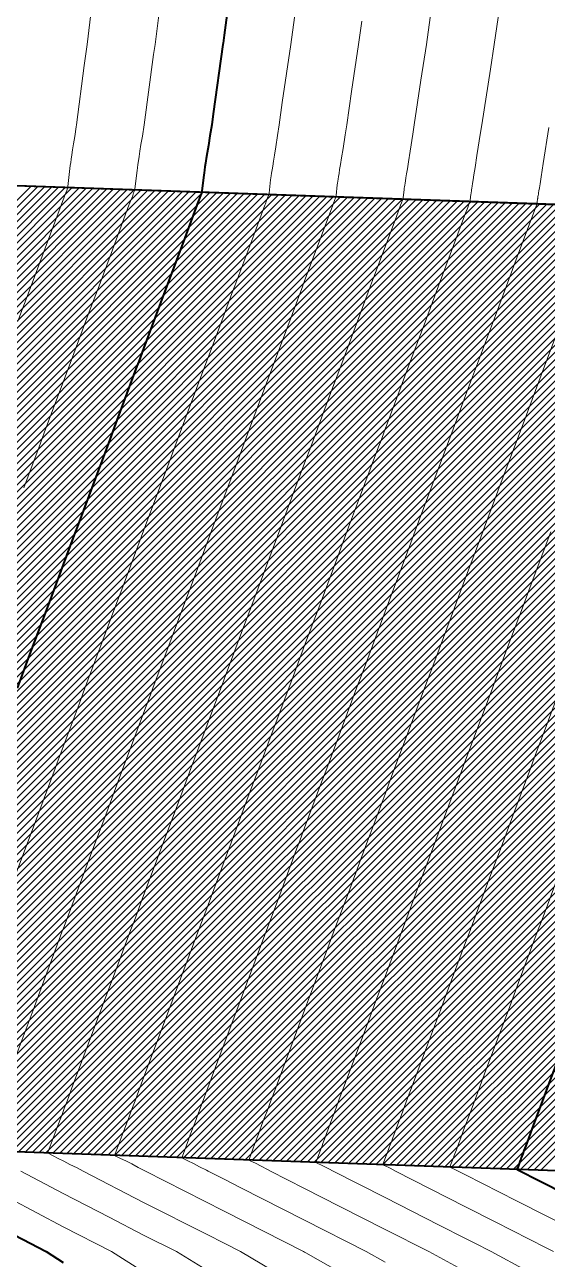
# Model space of a CAD drawing. Extents: x 2799052 to 2815686, y 1319509 to 1336143.
# Drawn here: x 2807487.42 to 2807493.91, y 1327803.55 to 1327818.89 of the extents above; entities that cross this region are included whole.
import ezdxf

# ---------------------------------------------------------------- set-up
doc = ezdxf.new("R2010")
doc.units = 0
doc.header["$LTSCALE"] = 0.5
doc.header["$MEASUREMENT"] = 0
for name, color, linetype, lineweight in [('C-PRKG-CONC', 2, 'Continuous', 40), ('C-Road-Asph-Hach', 110, 'Continuous', 30), ('C-Topo-Cont-10th', 8, 'Continuous', 13), ('C-TOPO-CONT-1FT', 7, 'Continuous', 40)]:
    doc.layers.add(name, color=color, linetype=linetype, lineweight=lineweight)
doc.layers.add('C-Road-Asph-Hach-Bdry', color=64, linetype='Continuous', lineweight=25, plot=False)
doc.layers.add('C-TOPO-USER', color=40, linetype='Continuous')

msp = doc.modelspace()

# ---------------------------------------------------------------- linework, layer by layer
at = {"layer": 'C-PRKG-CONC'}
for p, q in [((2807473.473, 1327817.369), (2807500.621, 1327816.427)), ((2807506.439, 1327804.218), (2807453.461, 1327806.056))]:
    msp.add_line(p, q, dxfattribs=at)
at = {"layer": 'C-Road-Asph-Hach', "linetype": 'Continuous'}
for p, q in [((2807493.404, 1327804.67), (2807513.637, 1327824.903)), ((2807493.489, 1327804.667), (2807513.67, 1327824.849)), ((2807493.575, 1327804.664), (2807513.704, 1327824.794)), ((2807493.66, 1327804.661), (2807513.738, 1327824.739)), ((2807493.745, 1327804.658), (2807513.771, 1327824.684)), ((2807493.831, 1327804.655), (2807513.805, 1327824.63)), ((2807493.318, 1327804.673), (2807507.478, 1327818.833)), ((2807493.233, 1327804.676), (2807507.018, 1327818.461)), ((2807493.147, 1327804.679), (2807506.692, 1327818.224)), ((2807493.062, 1327804.682), (2807506.421, 1327818.041)), ((2807492.977, 1327804.685), (2807506.18, 1327817.889)), ((2807492.891, 1327804.688), (2807505.96, 1327817.757)), ((2807492.72, 1327804.694), (2807505.572, 1327817.546)), ((2807492.806, 1327804.691), (2807505.762, 1327817.647)), ((2807492.635, 1327804.697), (2807505.393, 1327817.455)), ((2807492.464, 1327804.703), (2807505.058, 1327817.297)), ((2807492.549, 1327804.7), (2807505.223, 1327817.374)), ((2807492.208, 1327804.712), (2807504.603, 1327817.107)), ((2807492.293, 1327804.709), (2807504.749, 1327817.165)), ((2807492.379, 1327804.706), (2807504.902, 1327817.23)), ((2807491.952, 1327804.721), (2807504.186, 1327816.955)), ((2807492.037, 1327804.718), (2807504.32, 1327817.001)), ((2807492.122, 1327804.715), (2807504.46, 1327817.052)), ((2807475.892, 1327805.278), (2807487.496, 1327816.882)), ((2807475.977, 1327805.275), (2807487.582, 1327816.879)), ((2807476.062, 1327805.272), (2807487.667, 1327816.876)), ((2807476.148, 1327805.269), (2807487.753, 1327816.873)), ((2807476.233, 1327805.266), (2807487.838, 1327816.871)), ((2807476.319, 1327805.263), (2807487.923, 1327816.868)), ((2807476.404, 1327805.26), (2807488.009, 1327816.865)), ((2807476.49, 1327805.257), (2807488.094, 1327816.862)), ((2807476.575, 1327805.254), (2807488.18, 1327816.859)), ((2807476.66, 1327805.251), (2807488.265, 1327816.856)), ((2807476.746, 1327805.248), (2807488.35, 1327816.853)), ((2807476.831, 1327805.245), (2807488.436, 1327816.85)), ((2807476.917, 1327805.242), (2807488.521, 1327816.847)), ((2807477.002, 1327805.239), (2807488.607, 1327816.844)), ((2807477.087, 1327805.236), (2807488.692, 1327816.841)), ((2807477.173, 1327805.233), (2807488.778, 1327816.838)), ((2807477.258, 1327805.23), (2807488.863, 1327816.835)), ((2807477.344, 1327805.227), (2807488.948, 1327816.832)), ((2807477.429, 1327805.224), (2807489.034, 1327816.829)), ((2807477.515, 1327805.221), (2807489.119, 1327816.826)), ((2807477.6, 1327805.218), (2807489.205, 1327816.823)), ((2807477.685, 1327805.215), (2807489.29, 1327816.82)), ((2807477.771, 1327805.212), (2807489.376, 1327816.817)), ((2807477.856, 1327805.21), (2807489.461, 1327816.814)), ((2807477.942, 1327805.207), (2807489.546, 1327816.811)), ((2807478.027, 1327805.204), (2807489.632, 1327816.808)), ((2807478.113, 1327805.201), (2807489.717, 1327816.805)), ((2807478.198, 1327805.198), (2807489.803, 1327816.802)), ((2807478.283, 1327805.195), (2807489.888, 1327816.799)), ((2807478.369, 1327805.192), (2807489.974, 1327816.796)), ((2807478.454, 1327805.189), (2807490.059, 1327816.793)), ((2807478.54, 1327805.186), (2807490.144, 1327816.791)), ((2807478.625, 1327805.183), (2807490.23, 1327816.788)), ((2807478.711, 1327805.18), (2807490.315, 1327816.785)), ((2807478.796, 1327805.177), (2807490.401, 1327816.782)), ((2807478.881, 1327805.174), (2807490.486, 1327816.779)), ((2807478.967, 1327805.171), (2807490.572, 1327816.776)), ((2807491.61, 1327804.732), (2807503.672, 1327816.795)), ((2807491.695, 1327804.73), (2807503.797, 1327816.831)), ((2807491.781, 1327804.727), (2807503.924, 1327816.87)), ((2807491.866, 1327804.724), (2807504.051, 1327816.909)), ((2807479.052, 1327805.168), (2807490.657, 1327816.773)), ((2807479.138, 1327805.165), (2807490.742, 1327816.77)), ((2807479.223, 1327805.162), (2807490.828, 1327816.767)), ((2807479.309, 1327805.159), (2807490.913, 1327816.764)), ((2807479.394, 1327805.156), (2807490.999, 1327816.761)), ((2807479.479, 1327805.153), (2807491.084, 1327816.758)), ((2807479.565, 1327805.15), (2807491.17, 1327816.755)), ((2807479.65, 1327805.147), (2807491.255, 1327816.752)), ((2807479.736, 1327805.144), (2807491.34, 1327816.749)), ((2807479.821, 1327805.141), (2807491.426, 1327816.746)), ((2807479.907, 1327805.138), (2807491.511, 1327816.743)), ((2807479.992, 1327805.135), (2807491.597, 1327816.74)), ((2807480.077, 1327805.132), (2807491.682, 1327816.737)), ((2807480.163, 1327805.13), (2807491.768, 1327816.734)), ((2807480.248, 1327805.127), (2807491.853, 1327816.731)), ((2807480.334, 1327805.124), (2807491.938, 1327816.728)), ((2807480.419, 1327805.121), (2807492.024, 1327816.725)), ((2807480.505, 1327805.118), (2807492.109, 1327816.722)), ((2807480.59, 1327805.115), (2807492.195, 1327816.719)), ((2807480.675, 1327805.112), (2807492.28, 1327816.716)), ((2807480.761, 1327805.109), (2807492.365, 1327816.713)), ((2807480.846, 1327805.106), (2807492.451, 1327816.711)), ((2807480.932, 1327805.103), (2807492.536, 1327816.708)), ((2807481.017, 1327805.1), (2807492.622, 1327816.705)), ((2807481.102, 1327805.097), (2807492.707, 1327816.702)), ((2807481.188, 1327805.094), (2807492.793, 1327816.699)), ((2807481.273, 1327805.091), (2807492.878, 1327816.696)), ((2807481.359, 1327805.088), (2807492.963, 1327816.693)), ((2807481.444, 1327805.085), (2807493.049, 1327816.69)), ((2807481.53, 1327805.082), (2807493.134, 1327816.687)), ((2807481.615, 1327805.079), (2807493.22, 1327816.684)), ((2807481.7, 1327805.076), (2807493.305, 1327816.681)), ((2807481.786, 1327805.073), (2807493.391, 1327816.678)), ((2807481.871, 1327805.07), (2807493.476, 1327816.675)), ((2807481.957, 1327805.067), (2807493.561, 1327816.672)), ((2807482.042, 1327805.064), (2807493.647, 1327816.669)), ((2807482.128, 1327805.061), (2807493.732, 1327816.666)), ((2807482.213, 1327805.058), (2807493.818, 1327816.663)), ((2807482.298, 1327805.055), (2807493.903, 1327816.66)), ((2807482.384, 1327805.052), (2807493.989, 1327816.657)), ((2807482.469, 1327805.05), (2807494.074, 1327816.654)), ((2807482.555, 1327805.047), (2807494.159, 1327816.651)), ((2807482.64, 1327805.044), (2807494.245, 1327816.648)), ((2807482.726, 1327805.041), (2807494.33, 1327816.645)), ((2807482.811, 1327805.038), (2807494.416, 1327816.642)), ((2807482.896, 1327805.035), (2807494.501, 1327816.639)), ((2807482.982, 1327805.032), (2807494.587, 1327816.636)), ((2807483.067, 1327805.029), (2807494.672, 1327816.633)), ((2807483.153, 1327805.026), (2807494.757, 1327816.631)), ((2807483.238, 1327805.023), (2807494.843, 1327816.628)), ((2807483.324, 1327805.02), (2807494.928, 1327816.625)), ((2807483.409, 1327805.017), (2807495.014, 1327816.622)), ((2807491.097, 1327804.75), (2807502.972, 1327816.625)), ((2807491.183, 1327804.747), (2807503.084, 1327816.648)), ((2807491.268, 1327804.744), (2807503.199, 1327816.675)), ((2807491.354, 1327804.741), (2807503.313, 1327816.701)), ((2807491.439, 1327804.738), (2807503.431, 1327816.73)), ((2807491.524, 1327804.735), (2807503.551, 1327816.762)), ((2807483.494, 1327805.014), (2807495.099, 1327816.619)), ((2807483.58, 1327805.011), (2807495.185, 1327816.616)), ((2807483.665, 1327805.008), (2807495.27, 1327816.613)), ((2807483.751, 1327805.005), (2807495.355, 1327816.61)), ((2807483.836, 1327805.002), (2807495.441, 1327816.607)), ((2807483.922, 1327804.999), (2807495.526, 1327816.604)), ((2807484.007, 1327804.996), (2807495.612, 1327816.601)), ((2807484.092, 1327804.993), (2807495.697, 1327816.598)), ((2807484.178, 1327804.99), (2807495.783, 1327816.595)), ((2807484.263, 1327804.987), (2807495.868, 1327816.592)), ((2807484.349, 1327804.984), (2807495.953, 1327816.589)), ((2807484.434, 1327804.981), (2807496.039, 1327816.586)), ((2807484.519, 1327804.978), (2807496.124, 1327816.583)), ((2807484.605, 1327804.975), (2807496.21, 1327816.58)), ((2807484.69, 1327804.972), (2807496.295, 1327816.577)), ((2807484.776, 1327804.97), (2807496.38, 1327816.574)), ((2807484.861, 1327804.967), (2807496.466, 1327816.571)), ((2807484.947, 1327804.964), (2807496.551, 1327816.568)), ((2807485.032, 1327804.961), (2807496.637, 1327816.565)), ((2807485.117, 1327804.958), (2807496.722, 1327816.562)), ((2807485.203, 1327804.955), (2807496.808, 1327816.559)), ((2807485.288, 1327804.952), (2807496.893, 1327816.556)), ((2807485.374, 1327804.949), (2807496.978, 1327816.553)), ((2807485.459, 1327804.946), (2807497.064, 1327816.551)), ((2807485.545, 1327804.943), (2807497.149, 1327816.548)), ((2807485.63, 1327804.94), (2807497.235, 1327816.545)), ((2807485.715, 1327804.937), (2807497.32, 1327816.542)), ((2807485.801, 1327804.934), (2807497.406, 1327816.539)), ((2807485.886, 1327804.931), (2807497.491, 1327816.536)), ((2807485.972, 1327804.928), (2807497.576, 1327816.533)), ((2807486.057, 1327804.925), (2807497.662, 1327816.53)), ((2807486.143, 1327804.922), (2807497.747, 1327816.527)), ((2807486.228, 1327804.919), (2807497.833, 1327816.524)), ((2807486.313, 1327804.916), (2807497.918, 1327816.521)), ((2807486.399, 1327804.913), (2807498.004, 1327816.518)), ((2807486.484, 1327804.91), (2807498.089, 1327816.515)), ((2807486.57, 1327804.907), (2807498.174, 1327816.512)), ((2807486.655, 1327804.904), (2807498.26, 1327816.509)), ((2807486.741, 1327804.901), (2807498.345, 1327816.506)), ((2807486.826, 1327804.898), (2807498.431, 1327816.503)), ((2807486.911, 1327804.895), (2807498.516, 1327816.5)), ((2807486.997, 1327804.892), (2807498.602, 1327816.497)), ((2807487.082, 1327804.89), (2807498.687, 1327816.494)), ((2807487.168, 1327804.887), (2807498.772, 1327816.491)), ((2807487.253, 1327804.884), (2807498.858, 1327816.488)), ((2807487.339, 1327804.881), (2807498.943, 1327816.485)), ((2807487.424, 1327804.878), (2807499.029, 1327816.482)), ((2807487.509, 1327804.875), (2807499.114, 1327816.479)), ((2807487.595, 1327804.872), (2807499.2, 1327816.476)), ((2807487.68, 1327804.869), (2807499.285, 1327816.473)), ((2807487.766, 1327804.866), (2807499.37, 1327816.471)), ((2807490.243, 1327804.78), (2807501.932, 1327816.469)), ((2807490.328, 1327804.777), (2807502.03, 1327816.478)), ((2807490.414, 1327804.774), (2807502.13, 1327816.49)), ((2807490.499, 1327804.771), (2807502.231, 1327816.503)), ((2807490.585, 1327804.768), (2807502.332, 1327816.515)), ((2807490.67, 1327804.765), (2807502.436, 1327816.531)), ((2807490.756, 1327804.762), (2807502.541, 1327816.547)), ((2807490.841, 1327804.759), (2807502.646, 1327816.564)), ((2807490.926, 1327804.756), (2807502.753, 1327816.583)), ((2807491.012, 1327804.753), (2807502.863, 1327816.604)), ((2807487.851, 1327804.863), (2807499.456, 1327816.468)), ((2807487.937, 1327804.86), (2807499.541, 1327816.465)), ((2807488.022, 1327804.857), (2807499.627, 1327816.462)), ((2807488.107, 1327804.854), (2807499.712, 1327816.459)), ((2807488.193, 1327804.851), (2807499.797, 1327816.456)), ((2807488.278, 1327804.848), (2807499.883, 1327816.453)), ((2807488.364, 1327804.845), (2807499.968, 1327816.45)), ((2807488.449, 1327804.842), (2807500.054, 1327816.447)), ((2807488.534, 1327804.839), (2807500.139, 1327816.444)), ((2807488.62, 1327804.836), (2807500.225, 1327816.441)), ((2807488.705, 1327804.833), (2807500.31, 1327816.438)), ((2807488.791, 1327804.83), (2807500.395, 1327816.435)), ((2807488.876, 1327804.827), (2807500.481, 1327816.432)), ((2807488.962, 1327804.824), (2807500.566, 1327816.429)), ((2807489.047, 1327804.821), (2807500.652, 1327816.427)), ((2807489.132, 1327804.818), (2807500.739, 1327816.425)), ((2807489.218, 1327804.815), (2807500.826, 1327816.424)), ((2807489.303, 1327804.812), (2807500.913, 1327816.422)), ((2807489.389, 1327804.81), (2807501.001, 1327816.422)), ((2807489.474, 1327804.807), (2807501.091, 1327816.423)), ((2807489.56, 1327804.804), (2807501.181, 1327816.425)), ((2807489.645, 1327804.801), (2807501.271, 1327816.426)), ((2807489.73, 1327804.798), (2807501.362, 1327816.43)), ((2807489.816, 1327804.795), (2807501.456, 1327816.435)), ((2807489.901, 1327804.792), (2807501.549, 1327816.439)), ((2807489.987, 1327804.789), (2807501.642, 1327816.444)), ((2807490.072, 1327804.786), (2807501.738, 1327816.452)), ((2807490.158, 1327804.783), (2807501.835, 1327816.46))]:
    msp.add_line(p, q, dxfattribs=at)
at = {"layer": 'C-Road-Asph-Hach-Bdry'}
for p, q in [((2807500.621, 1327816.427), (2807473.473, 1327817.369)), ((2807453.461, 1327806.056), (2807507.963, 1327804.165))]:
    msp.add_line(p, q, dxfattribs=at)
msp.add_circle((2807368.688, 1327825.522), 8317.007, dxfattribs=at)
at = {"layer": 'C-Topo-Cont-10th'}
for points, elevation in [([(2807490.859, 1327819.644), (2807490.743, 1327818.796), (2807490.723, 1327818.644), (2807490.618, 1327817.92), (2807490.58, 1327817.644), (2807490.559, 1327817.511), (2807490.536, 1327817.37), (2807490.52, 1327817.269), (2807490.507, 1327817.192), (2807490.498, 1327817.132), (2807490.49, 1327817.084), (2807490.484, 1327817.045), (2807490.479, 1327817.012), (2807490.475, 1327816.984), (2807490.472, 1327816.96), (2807490.453, 1327816.794), (2807490.451, 1327816.78), (2807490.446, 1327816.766), (2807490.435, 1327816.735), (2807490.422, 1327816.702), (2807490.408, 1327816.664), (2807490.4, 1327816.644), (2807490.263, 1327816.275), (2807490.028, 1327815.644), (2807489.992, 1327815.547), (2807489.895, 1327815.286), (2807489.721, 1327814.818), (2807489.656, 1327814.644), (2807489.449, 1327814.089), (2807489.283, 1327813.644), (2807489.178, 1327813.361), (2807488.911, 1327812.644), (2807488.907, 1327812.632), (2807488.895, 1327812.6), (2807488.635, 1327811.903), (2807488.539, 1327811.644), (2807488.364, 1327811.174), (2807488.166, 1327810.644), (2807488.093, 1327810.446), (2807487.895, 1327809.915), (2807487.822, 1327809.717), (2807487.794, 1327809.644), (2807487.55, 1327808.988), (2807487.422, 1327808.644), (2807487.279, 1327808.26)], 8297.9), ([(2807489.132, 1327819.407), (2807489.037, 1327818.644), (2807489.019, 1327818.519), (2807488.901, 1327817.644), (2807488.901, 1327817.643), (2807488.879, 1327817.503), (2807488.862, 1327817.398), (2807488.849, 1327817.315), (2807488.838, 1327817.249), (2807488.83, 1327817.195), (2807488.823, 1327817.15), (2807488.818, 1327817.111), (2807488.813, 1327817.078), (2807488.787, 1327816.85), (2807488.785, 1327816.838), (2807488.781, 1327816.825), (2807488.771, 1327816.798), (2807488.759, 1327816.767), (2807488.747, 1327816.733), (2807488.732, 1327816.695), (2807488.716, 1327816.652), (2807488.713, 1327816.644), (2807488.491, 1327816.047), (2807488.341, 1327815.644), (2807488.22, 1327815.319), (2807487.969, 1327814.644), (2807487.949, 1327814.59), (2807487.895, 1327814.446), (2807487.677, 1327813.861), (2807487.596, 1327813.644), (2807487.406, 1327813.133)], 8298.1), ([(2807488.268, 1327819.271), (2807488.193, 1327818.644), (2807488.158, 1327818.381), (2807488.062, 1327817.644), (2807488.058, 1327817.62), (2807488.039, 1327817.501), (2807488.024, 1327817.407), (2807488.012, 1327817.332), (2807488.003, 1327817.27), (2807487.995, 1327817.219), (2807487.989, 1327817.175), (2807487.983, 1327817.137), (2807487.955, 1327816.879), (2807487.953, 1327816.867), (2807487.948, 1327816.855), (2807487.939, 1327816.829), (2807487.928, 1327816.8), (2807487.916, 1327816.768), (2807487.902, 1327816.732), (2807487.887, 1327816.691), (2807487.87, 1327816.645), (2807487.87, 1327816.644), (2807487.605, 1327815.933), (2807487.497, 1327815.644), (2807487.334, 1327815.205)], 8298.2), ([(2807493.333, 1327819.205), (2807493.25, 1327818.644), (2807493.202, 1327818.336), (2807493.096, 1327817.644), (2807493.081, 1327817.55), (2807493.036, 1327817.263), (2807493.013, 1327817.114), (2807492.998, 1327817.023), (2807492.988, 1327816.961), (2807492.981, 1327816.917), (2807492.976, 1327816.883), (2807492.972, 1327816.857), (2807492.968, 1327816.836), (2807492.966, 1327816.819), (2807492.964, 1327816.805), (2807492.962, 1327816.792), (2807492.96, 1327816.782), (2807492.952, 1327816.709), (2807492.95, 1327816.693), (2807492.944, 1327816.677), (2807492.931, 1327816.644), (2807492.921, 1327816.617), (2807492.895, 1327816.547), (2807492.65, 1327815.889), (2807492.559, 1327815.644), (2807492.379, 1327815.16), (2807492.187, 1327814.644), (2807492.107, 1327814.431), (2807491.895, 1327813.861), (2807491.836, 1327813.702), (2807491.814, 1327813.644), (2807491.565, 1327812.974), (2807491.442, 1327812.644), (2807491.294, 1327812.245), (2807491.07, 1327811.644), (2807491.022, 1327811.516), (2807490.895, 1327811.175), (2807490.751, 1327810.788), (2807490.697, 1327810.644), (2807490.48, 1327810.059), (2807490.325, 1327809.644), (2807490.208, 1327809.33), (2807489.953, 1327808.644), (2807489.937, 1327808.602), (2807489.895, 1327808.489), (2807489.666, 1327807.873), (2807489.58, 1327807.644), (2807489.394, 1327807.144), (2807489.208, 1327806.644), (2807488.895, 1327805.803), (2807488.836, 1327805.644), (2807488.788, 1327805.516), (2807488.749, 1327805.412), (2807488.719, 1327805.33), (2807488.694, 1327805.264), (2807488.674, 1327805.209), (2807488.657, 1327805.163), (2807488.642, 1327805.125), (2807488.63, 1327805.091), (2807488.543, 1327804.857), (2807488.536, 1327804.839), (2807488.551, 1327804.831), (2807488.609, 1327804.802), (2807488.674, 1327804.769), (2807488.747, 1327804.732), (2807488.829, 1327804.69), (2807488.92, 1327804.644), (2807489.895, 1327804.144), (2807490.883, 1327803.644), (2807490.895, 1327803.637), (2807490.91, 1327803.628), (2807491.895, 1327803.07)], 8297.6), ([(2807491.605, 1327818.933), (2807491.566, 1327818.644), (2807491.479, 1327818.06), (2807491.419, 1327817.644), (2807491.399, 1327817.518), (2807491.372, 1327817.348), (2807491.353, 1327817.234), (2807491.34, 1327817.151), (2807491.33, 1327817.089), (2807491.323, 1327817.041), (2807491.316, 1327817.001), (2807491.311, 1327816.969), (2807491.307, 1327816.943), (2807491.304, 1327816.92), (2807491.301, 1327816.9), (2807491.286, 1327816.766), (2807491.284, 1327816.751), (2807491.279, 1327816.736), (2807491.267, 1327816.704), (2807491.253, 1327816.669), (2807491.244, 1327816.644), (2807491.149, 1327816.389), (2807490.895, 1327815.706), (2807490.878, 1327815.661), (2807490.872, 1327815.644), (2807490.607, 1327814.932), (2807490.499, 1327814.644), (2807490.335, 1327814.203), (2807490.127, 1327813.644), (2807490.064, 1327813.475), (2807489.895, 1327813.02), (2807489.793, 1327812.746), (2807489.755, 1327812.644), (2807489.521, 1327812.017), (2807489.382, 1327811.644), (2807489.25, 1327811.288), (2807489.01, 1327810.644), (2807488.979, 1327810.56), (2807488.895, 1327810.335), (2807488.708, 1327809.831), (2807488.638, 1327809.644), (2807488.436, 1327809.102), (2807488.265, 1327808.644), (2807488.165, 1327808.374), (2807487.895, 1327807.649), (2807487.894, 1327807.645), (2807487.893, 1327807.644), (2807487.622, 1327806.916), (2807487.521, 1327806.644), (2807487.299, 1327806.047)], 8297.8), ([(2807492.469, 1327819.07), (2807492.408, 1327818.644), (2807492.34, 1327818.199), (2807492.257, 1327817.644), (2807492.239, 1327817.529), (2807492.206, 1327817.316), (2807492.185, 1327817.186), (2807492.171, 1327817.098), (2807492.161, 1327817.034), (2807492.153, 1327816.986), (2807492.147, 1327816.949), (2807492.142, 1327816.919), (2807492.139, 1327816.894), (2807492.135, 1327816.874), (2807492.133, 1327816.856), (2807492.131, 1327816.841), (2807492.119, 1327816.738), (2807492.117, 1327816.722), (2807492.111, 1327816.707), (2807492.099, 1327816.673), (2807492.088, 1327816.644), (2807492.035, 1327816.503), (2807491.895, 1327816.126), (2807491.764, 1327815.775), (2807491.715, 1327815.644), (2807491.493, 1327815.046), (2807491.343, 1327814.644), (2807491.221, 1327814.317), (2807490.971, 1327813.644), (2807490.95, 1327813.589), (2807490.895, 1327813.441), (2807490.679, 1327812.86), (2807490.598, 1327812.644), (2807490.408, 1327812.131), (2807490.226, 1327811.644), (2807490.136, 1327811.402), (2807489.895, 1327810.755), (2807489.865, 1327810.674), (2807489.854, 1327810.644), (2807489.594, 1327809.945), (2807489.481, 1327809.644), (2807489.322, 1327809.216), (2807489.109, 1327808.644), (2807489.051, 1327808.488), (2807488.895, 1327808.069), (2807488.78, 1327807.759), (2807488.737, 1327807.644), (2807488.508, 1327807.03), (2807488.364, 1327806.644), (2807488.05, 1327805.798), (2807487.992, 1327805.644), (2807487.987, 1327805.63), (2807487.943, 1327805.513), (2807487.909, 1327805.42), (2807487.881, 1327805.345), (2807487.858, 1327805.283), (2807487.839, 1327805.232), (2807487.822, 1327805.188), (2807487.808, 1327805.15), (2807487.709, 1327804.885), (2807487.703, 1327804.868), (2807487.718, 1327804.861), (2807487.773, 1327804.833), (2807487.834, 1327804.801), (2807487.903, 1327804.766), (2807487.98, 1327804.727), (2807488.069, 1327804.682), (2807488.144, 1327804.644), (2807488.895, 1327804.253), (2807489.684, 1327803.854), (2807489.895, 1327803.746), (2807490.098, 1327803.644), (2807490.895, 1327803.172)], 8297.7), ([(2807493.929, 1327817.609), (2807493.859, 1327817.162), (2807493.833, 1327816.998), (2807493.82, 1327816.912), (2807493.811, 1327816.86), (2807493.806, 1327816.825), (2807493.802, 1327816.8), (2807493.799, 1327816.781), (2807493.796, 1327816.766), (2807493.794, 1327816.754), (2807493.793, 1327816.744), (2807493.792, 1327816.736), (2807493.791, 1327816.729), (2807493.79, 1327816.723), (2807493.785, 1327816.681), (2807493.782, 1327816.664), (2807493.776, 1327816.648), (2807493.775, 1327816.644), (2807493.536, 1327816.003), (2807493.402, 1327815.644), (2807493.265, 1327815.274), (2807493.03, 1327814.644), (2807492.993, 1327814.545), (2807492.895, 1327814.281), (2807492.722, 1327813.816), (2807492.658, 1327813.644), (2807492.451, 1327813.088), (2807492.285, 1327812.644), (2807492.18, 1327812.359), (2807491.913, 1327811.644), (2807491.908, 1327811.63), (2807491.895, 1327811.595), (2807491.637, 1327810.902), (2807491.541, 1327810.644), (2807491.366, 1327810.173), (2807491.169, 1327809.644), (2807491.094, 1327809.444), (2807490.895, 1327808.909), (2807490.823, 1327808.716), (2807490.796, 1327808.644), (2807490.552, 1327807.987), (2807490.424, 1327807.644), (2807490.28, 1327807.258), (2807490.052, 1327806.644), (2807489.895, 1327806.223), (2807489.679, 1327805.644), (2807489.633, 1327805.521), (2807489.589, 1327805.402), (2807489.555, 1327805.311), (2807489.529, 1327805.24), (2807489.507, 1327805.182), (2807489.49, 1327805.135), (2807489.475, 1327805.095), (2807489.462, 1327805.061), (2807489.452, 1327805.032), (2807489.376, 1327804.829), (2807489.369, 1327804.81), (2807489.385, 1327804.802), (2807489.446, 1327804.771), (2807489.514, 1327804.736), (2807489.591, 1327804.697), (2807489.677, 1327804.653), (2807489.696, 1327804.644), (2807489.895, 1327804.542), (2807490.102, 1327804.437), (2807490.895, 1327804.033), (2807491.66, 1327803.644), (2807491.895, 1327803.51)], 8297.5), ([(2807494.151, 1327815.388), (2807493.895, 1327814.701), (2807493.88, 1327814.659), (2807493.874, 1327814.644), (2807493.608, 1327813.93), (2807493.501, 1327813.644), (2807493.337, 1327813.202), (2807493.129, 1327812.644), (2807493.066, 1327812.473), (2807492.895, 1327812.015), (2807492.794, 1327811.744), (2807492.757, 1327811.644), (2807492.523, 1327811.016), (2807492.384, 1327810.644), (2807492.252, 1327810.287), (2807492.012, 1327809.644), (2807491.98, 1327809.558), (2807491.895, 1327809.329), (2807491.709, 1327808.83), (2807491.64, 1327808.644), (2807491.438, 1327808.101), (2807491.267, 1327807.644), (2807491.166, 1327807.372), (2807490.895, 1327806.644), (2807490.895, 1327806.643), (2807490.523, 1327805.644), (2807490.479, 1327805.527), (2807490.428, 1327805.388), (2807490.39, 1327805.287), (2807490.361, 1327805.21), (2807490.339, 1327805.15), (2807490.321, 1327805.101), (2807490.306, 1327805.061), (2807490.293, 1327805.027), (2807490.283, 1327804.998), (2807490.273, 1327804.974), (2807490.209, 1327804.801), (2807490.202, 1327804.781), (2807490.218, 1327804.773), (2807490.283, 1327804.74), (2807490.355, 1327804.703), (2807490.435, 1327804.662), (2807490.472, 1327804.644), (2807490.895, 1327804.428), (2807491.334, 1327804.205), (2807491.895, 1327803.919), (2807492.436, 1327803.644), (2807492.895, 1327803.396)], 8297.4), ([(2807493.952, 1327812.587), (2807493.895, 1327812.435), (2807493.68, 1327811.858), (2807493.6, 1327811.644), (2807493.409, 1327811.13), (2807493.228, 1327810.644), (2807493.138, 1327810.401), (2807492.895, 1327809.749), (2807492.866, 1327809.672), (2807492.856, 1327809.644), (2807492.595, 1327808.944), (2807492.483, 1327808.644), (2807492.324, 1327808.215), (2807492.111, 1327807.644), (2807492.052, 1327807.486), (2807491.895, 1327807.063), (2807491.781, 1327806.757), (2807491.739, 1327806.644), (2807491.646, 1327806.395), (2807491.366, 1327805.644), (2807491.326, 1327805.536), (2807491.264, 1327805.37), (2807491.222, 1327805.256), (2807491.191, 1327805.173), (2807491.168, 1327805.11), (2807491.149, 1327805.06), (2807491.134, 1327805.02), (2807491.122, 1327804.987), (2807491.111, 1327804.959), (2807491.103, 1327804.935), (2807491.095, 1327804.915), (2807491.042, 1327804.773), (2807491.035, 1327804.752), (2807491.052, 1327804.744), (2807491.12, 1327804.709), (2807491.195, 1327804.671), (2807491.248, 1327804.644), (2807491.895, 1327804.314), (2807492.566, 1327803.972), (2807492.895, 1327803.805), (2807493.002, 1327803.75), (2807493.212, 1327803.644), (2807493.655, 1327803.404)], 8297.3), ([(2807494.024, 1327810.515), (2807493.895, 1327810.169), (2807493.752, 1327809.786), (2807493.699, 1327809.644), (2807493.481, 1327809.058), (2807493.327, 1327808.644), (2807493.21, 1327808.329), (2807492.955, 1327807.644), (2807492.938, 1327807.6), (2807492.895, 1327807.484), (2807492.667, 1327806.871), (2807492.582, 1327806.644), (2807492.397, 1327806.145), (2807492.21, 1327805.644), (2807492.175, 1327805.55), (2807492.098, 1327805.343), (2807492.05, 1327805.213), (2807492.016, 1327805.123), (2807491.992, 1327805.058), (2807491.974, 1327805.009), (2807491.959, 1327804.97), (2807491.947, 1327804.938), (2807491.938, 1327804.912), (2807491.93, 1327804.891), (2807491.923, 1327804.872), (2807491.917, 1327804.856), (2807491.875, 1327804.745), (2807491.867, 1327804.724), (2807491.886, 1327804.714), (2807491.956, 1327804.678), (2807492.024, 1327804.644), (2807492.895, 1327804.2), (2807493.264, 1327804.012), (2807493.895, 1327803.691), (2807493.988, 1327803.644)], 8297.2), ([(2807494.096, 1327808.443), (2807493.895, 1327807.904), (2807493.824, 1327807.714), (2807493.798, 1327807.644), (2807493.553, 1327806.985), (2807493.426, 1327806.644), (2807493.148, 1327805.896), (2807493.054, 1327805.644), (2807493.029, 1327805.577), (2807492.926, 1327805.3), (2807492.87, 1327805.15), (2807492.835, 1327805.056), (2807492.811, 1327804.991), (2807492.793, 1327804.944), (2807492.78, 1327804.908), (2807492.769, 1327804.88), (2807492.761, 1327804.857), (2807492.754, 1327804.838), (2807492.748, 1327804.823), (2807492.743, 1327804.809), (2807492.739, 1327804.798), (2807492.709, 1327804.717), (2807492.7, 1327804.695), (2807492.719, 1327804.685), (2807492.793, 1327804.647), (2807492.801, 1327804.644), (2807492.895, 1327804.595), (2807493.526, 1327804.274), (2807493.895, 1327804.086), (2807494.764, 1327803.644)], 8297.1), ([(2807487.368, 1327804.644), (2807487.895, 1327804.363), (2807488.467, 1327804.071), (2807488.895, 1327803.849), (2807489.302, 1327803.644), (2807489.895, 1327803.28)], 8297.8), ([(2807487.24, 1327804.299), (2807487.895, 1327803.95), (2807488.496, 1327803.644), (2807488.895, 1327803.391)], 8297.9)]:
    msp.add_lwpolyline(points, dxfattribs=dict(at, elevation=elevation))
at = {"layer": 'C-TOPO-CONT-1FT'}
for points, elevation in [([(2807489.997, 1327819.541), (2807489.895, 1327818.758), (2807489.882, 1327818.657), (2807489.88, 1327818.644), (2807489.759, 1327817.78), (2807489.741, 1327817.644), (2807489.719, 1327817.506), (2807489.699, 1327817.386), (2807489.685, 1327817.295), (2807489.673, 1327817.224), (2807489.664, 1327817.167), (2807489.657, 1327817.12), (2807489.651, 1327817.081), (2807489.646, 1327817.047), (2807489.642, 1327817.019), (2807489.62, 1327816.822), (2807489.618, 1327816.809), (2807489.613, 1327816.796), (2807489.603, 1327816.767), (2807489.591, 1327816.734), (2807489.577, 1327816.698), (2807489.562, 1327816.658), (2807489.557, 1327816.644), (2807489.377, 1327816.161), (2807489.185, 1327815.644), (2807489.106, 1327815.433), (2807488.895, 1327814.866), (2807488.835, 1327814.704), (2807488.812, 1327814.644), (2807488.563, 1327813.975), (2807488.44, 1327813.644), (2807488.292, 1327813.247), (2807488.068, 1327812.644), (2807488.021, 1327812.518), (2807487.895, 1327812.18), (2807487.749, 1327811.789), (2807487.695, 1327811.644), (2807487.478, 1327811.061), (2807487.323, 1327810.644)], 8298), ([(2807494.168, 1327806.371), (2807493.897, 1327805.644), (2807493.897, 1327805.642), (2807493.74, 1327805.221), (2807493.676, 1327805.05), (2807493.642, 1327804.957), (2807493.62, 1327804.899), (2807493.605, 1327804.859), (2807493.594, 1327804.829), (2807493.586, 1327804.807), (2807493.579, 1327804.79), (2807493.574, 1327804.776), (2807493.57, 1327804.764), (2807493.566, 1327804.754), (2807493.563, 1327804.746), (2807493.56, 1327804.739), (2807493.542, 1327804.689), (2807493.533, 1327804.666), (2807493.553, 1327804.656), (2807493.577, 1327804.644), (2807493.788, 1327804.536), (2807493.895, 1327804.481), (2807494.226, 1327804.313)], 8297), ([(2807486.895, 1327804.053), (2807487.684, 1327803.644), (2807487.895, 1327803.506)], 8298)]:
    msp.add_lwpolyline(points, dxfattribs=dict(at, elevation=elevation))
at = {"layer": 'C-TOPO-USER'}
for points, elevation in [([(2807489.997, 1327819.541), (2807489.895, 1327818.758), (2807489.882, 1327818.657), (2807489.88, 1327818.644), (2807489.759, 1327817.78), (2807489.741, 1327817.644), (2807489.719, 1327817.506), (2807489.699, 1327817.386), (2807489.685, 1327817.295), (2807489.673, 1327817.224), (2807489.664, 1327817.167), (2807489.657, 1327817.12), (2807489.651, 1327817.081), (2807489.646, 1327817.047), (2807489.642, 1327817.019), (2807489.62, 1327816.822), (2807489.618, 1327816.809), (2807489.613, 1327816.796), (2807489.603, 1327816.767), (2807489.591, 1327816.734), (2807489.577, 1327816.698), (2807489.562, 1327816.658), (2807489.557, 1327816.644), (2807489.377, 1327816.161), (2807489.185, 1327815.644), (2807489.106, 1327815.433), (2807488.895, 1327814.866), (2807488.835, 1327814.704), (2807488.812, 1327814.644), (2807488.563, 1327813.975), (2807488.44, 1327813.644), (2807488.292, 1327813.247), (2807488.068, 1327812.644), (2807488.021, 1327812.518), (2807487.895, 1327812.18), (2807487.749, 1327811.789), (2807487.695, 1327811.644), (2807487.478, 1327811.061), (2807487.323, 1327810.644)], 8298), ([(2807494.168, 1327806.371), (2807493.897, 1327805.644), (2807493.897, 1327805.642), (2807493.74, 1327805.221), (2807493.676, 1327805.05), (2807493.642, 1327804.957), (2807493.62, 1327804.899), (2807493.605, 1327804.859), (2807493.594, 1327804.829), (2807493.586, 1327804.807), (2807493.579, 1327804.79), (2807493.574, 1327804.776), (2807493.57, 1327804.764), (2807493.566, 1327804.754), (2807493.563, 1327804.746), (2807493.56, 1327804.739), (2807493.542, 1327804.689), (2807493.533, 1327804.666), (2807493.553, 1327804.656), (2807493.577, 1327804.644), (2807493.788, 1327804.536), (2807493.895, 1327804.481), (2807494.226, 1327804.313)], 8297), ([(2807486.895, 1327804.053), (2807487.684, 1327803.644), (2807487.895, 1327803.506)], 8298)]:
    msp.add_lwpolyline(points, dxfattribs=dict(at, elevation=elevation))

doc.saveas('drawing.dxf')
